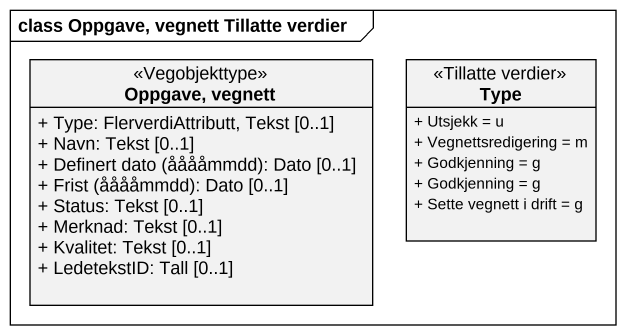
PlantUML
@startuml
mainframe class Oppgave, vegnett Tillatte verdier
hide circle
hide empty members
skinparam classAttributeIconSize 0
class "Oppgave, vegnett" as Oppgave_vegnett <<Vegobjekttype>> {
  + Type: FlerverdiAttributt, Tekst [0..1]
  + Navn: Tekst [0..1]
  {field} + Definert dato (ååååmmdd): Dato [0..1]
  {field} + Frist (ååååmmdd): Dato [0..1]
  + Status: Tekst [0..1]
  + Merknad: Tekst [0..1]
  + Kvalitet: Tekst [0..1]
  + LedetekstID: Tall [0..1]
}
class Type <<Tillatte verdier>> {
  + Utsjekk = u
  + Vegnettsredigering = m
  + Godkjenning = g
  + Godkjenning = g
  + Sette vegnett i drift = g
}
@enduml
